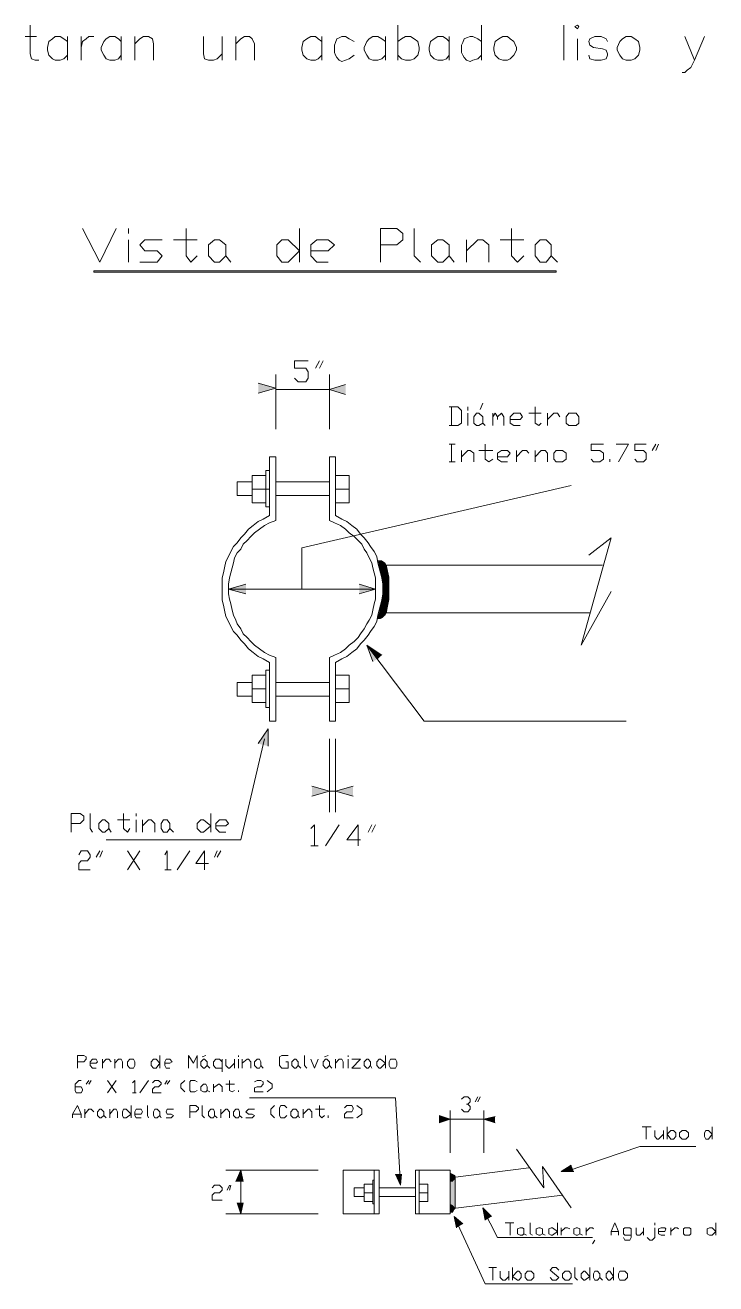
# Model space of a CAD drawing. Extents: x 604418 to 606014, y 1310869 to 1312555.
# Drawn here: x 605504.68 to 605517.08, y 1311049.72 to 1311072.3 of the extents above; entities that cross this region are included whole.
import ezdxf

# ---------------------------------------------------------------- set-up
doc = ezdxf.new("R2010")
doc.units = 0
doc.header["$MEASUREMENT"] = 0
doc.layers.get('0').update_dxf_attribs({"color": 10})

msp = doc.modelspace()

# ---------------------------------------------------------------- hatches: boundary and pattern name
at = {"lineweight": 13}
for points in [[(605509.176, 1311065.79), (605508.863, 1311065.88), (605508.863, 1311065.701)], [(605508.863, 1311065.88), (605508.863, 1311065.701), (605509.176, 1311065.79)], [(605508.863, 1311065.79), (605509.176, 1311065.79), (605508.863, 1311065.88)], [(605509.176, 1311065.79), (605508.863, 1311065.701), (605508.863, 1311065.88)], [(605508.863, 1311065.701), (605508.863, 1311065.88), (605509.176, 1311065.79)], [(605508.863, 1311065.79), (605509.176, 1311065.79), (605508.863, 1311065.701)], [(605510.138, 1311065.768), (605510.429, 1311065.678), (605510.429, 1311065.857)], [(605510.429, 1311065.678), (605510.429, 1311065.857), (605510.138, 1311065.768)], [(605510.429, 1311065.768), (605510.138, 1311065.768), (605510.429, 1311065.857)], [(605510.138, 1311065.768), (605510.429, 1311065.857), (605510.429, 1311065.678)], [(605510.429, 1311065.857), (605510.429, 1311065.678), (605510.138, 1311065.768)], [(605510.429, 1311065.768), (605510.138, 1311065.768), (605510.429, 1311065.678)], [(605511.078, 1311062.702), (605511.011, 1311062.702), (605511.033, 1311062.59)], [(605511.145, 1311062.657), (605511.078, 1311062.702), (605511.033, 1311062.59)], [(605511.168, 1311062.59), (605511.145, 1311062.657), (605511.033, 1311062.59)], [(605511.078, 1311062.389), (605511.1, 1311062.613), (605511.033, 1311062.59)], [(605511.078, 1311062.456), (605511.123, 1311062.501), (605511.033, 1311062.59)], [(605511.123, 1311062.501), (605511.145, 1311062.545), (605511.033, 1311062.59)], [(605511.145, 1311062.545), (605511.168, 1311062.59), (605511.033, 1311062.59)], [(605511.145, 1311062.411), (605511.078, 1311062.389), (605511.1, 1311062.613)], [(605511.145, 1311062.389), (605511.168, 1311062.613), (605511.1, 1311062.59)], [(605511.212, 1311062.411), (605511.145, 1311062.389), (605511.168, 1311062.613)], [(605508.326, 1311062.187), (605508.639, 1311062.098), (605508.639, 1311062.277)], [(605508.639, 1311062.098), (605508.639, 1311062.277), (605508.326, 1311062.187)], [(605508.639, 1311062.187), (605508.326, 1311062.187), (605508.639, 1311062.277)], [(605508.326, 1311062.187), (605508.639, 1311062.277), (605508.639, 1311062.098)], [(605508.639, 1311062.277), (605508.639, 1311062.098), (605508.326, 1311062.187)], [(605510.966, 1311062.187), (605510.675, 1311062.098), (605510.675, 1311062.277)], [(605510.675, 1311062.098), (605510.675, 1311062.277), (605510.966, 1311062.187)], [(605510.675, 1311062.187), (605510.966, 1311062.187), (605510.675, 1311062.277)], [(605510.966, 1311062.187), (605510.675, 1311062.277), (605510.675, 1311062.098)], [(605510.675, 1311062.277), (605510.675, 1311062.098), (605510.966, 1311062.187)], [(605511.1, 1311062.187), (605511.145, 1311062.411), (605511.078, 1311062.389)], [(605511.168, 1311062.187), (605511.1, 1311062.187), (605511.145, 1311062.411)], [(605511.168, 1311062.187), (605511.212, 1311062.411), (605511.145, 1311062.389)], [(605511.212, 1311062.187), (605511.168, 1311062.187), (605511.212, 1311062.411)], [(605508.639, 1311062.187), (605508.326, 1311062.187), (605508.639, 1311062.098)], [(605510.675, 1311062.187), (605510.966, 1311062.187), (605510.675, 1311062.098)], [(605511.145, 1311061.986), (605511.078, 1311061.986), (605511.168, 1311062.187)], [(605511.078, 1311061.986), (605511.168, 1311062.187), (605511.1, 1311062.187)], [(605511.212, 1311061.986), (605511.145, 1311061.986), (605511.212, 1311062.187)], [(605511.145, 1311061.986), (605511.212, 1311062.187), (605511.168, 1311062.187)], [(605511.1, 1311061.762), (605511.033, 1311061.785), (605511.145, 1311061.986)], [(605511.033, 1311061.785), (605511.145, 1311061.986), (605511.078, 1311061.986)], [(605511.145, 1311061.829), (605511.078, 1311061.874), (605511.033, 1311061.762)], [(605511.168, 1311061.762), (605511.145, 1311061.829), (605511.033, 1311061.762)], [(605511.168, 1311061.762), (605511.1, 1311061.785), (605511.212, 1311061.986)], [(605511.1, 1311061.785), (605511.212, 1311061.986), (605511.145, 1311061.986)], [(605510.989, 1311061.65), (605511.056, 1311061.65), (605511.033, 1311061.762)], [(605511.056, 1311061.65), (605511.1, 1311061.673), (605511.033, 1311061.762)], [(605511.1, 1311061.673), (605511.145, 1311061.717), (605511.033, 1311061.762)], [(605511.145, 1311061.717), (605511.168, 1311061.762), (605511.033, 1311061.762)], [(605510.81, 1311061.18), (605510.921, 1311060.889), (605511.078, 1311061.001)], [(605510.921, 1311060.889), (605511.078, 1311061.001), (605510.81, 1311061.18)], [(605511.011, 1311060.934), (605510.81, 1311061.18), (605511.078, 1311061.001)], [(605511.011, 1311060.934), (605510.81, 1311061.18), (605510.921, 1311060.889)], [(605510.81, 1311061.18), (605511.078, 1311061.001), (605510.921, 1311060.889)], [(605511.078, 1311061.001), (605510.921, 1311060.889), (605510.81, 1311061.18)], [(605509.042, 1311059.681), (605509.042, 1311059.368), (605508.863, 1311059.413)], [(605509.042, 1311059.368), (605508.863, 1311059.413), (605509.042, 1311059.681)], [(605508.952, 1311059.39), (605509.042, 1311059.681), (605508.863, 1311059.413)], [(605509.042, 1311059.681), (605508.863, 1311059.413), (605509.042, 1311059.368)], [(605508.863, 1311059.413), (605509.042, 1311059.368), (605509.042, 1311059.681)], [(605508.952, 1311059.39), (605509.042, 1311059.681), (605509.042, 1311059.368)], [(605508.952, 1311059.39), (605508.863, 1311059.413), (605509.042, 1311059.368)], [(605508.952, 1311059.39), (605509.042, 1311059.368), (605508.863, 1311059.413)], [(605510.138, 1311058.562), (605509.825, 1311058.652), (605509.825, 1311058.473)], [(605509.825, 1311058.652), (605509.825, 1311058.473), (605510.138, 1311058.562)], [(605509.825, 1311058.562), (605510.138, 1311058.562), (605509.825, 1311058.652)], [(605510.138, 1311058.562), (605509.825, 1311058.473), (605509.825, 1311058.652)], [(605509.825, 1311058.473), (605509.825, 1311058.652), (605510.138, 1311058.562)], [(605509.825, 1311058.562), (605510.138, 1311058.562), (605509.825, 1311058.473)], [(605510.25, 1311058.562), (605510.563, 1311058.652), (605510.563, 1311058.473)], [(605510.563, 1311058.652), (605510.563, 1311058.473), (605510.25, 1311058.562)], [(605510.563, 1311058.562), (605510.25, 1311058.562), (605510.563, 1311058.652)], [(605510.25, 1311058.562), (605510.563, 1311058.473), (605510.563, 1311058.652)], [(605510.563, 1311058.473), (605510.563, 1311058.652), (605510.25, 1311058.562)], [(605510.563, 1311058.562), (605510.25, 1311058.562), (605510.563, 1311058.473)], [(605512.309, 1311052.677), (605512.107, 1311052.744), (605512.107, 1311052.61)], [(605512.107, 1311052.744), (605512.107, 1311052.61), (605512.309, 1311052.677)], [(605512.107, 1311052.677), (605512.309, 1311052.677), (605512.107, 1311052.744)], [(605512.309, 1311052.677), (605512.107, 1311052.61), (605512.107, 1311052.744)], [(605512.107, 1311052.61), (605512.107, 1311052.744), (605512.309, 1311052.677)], [(605512.107, 1311052.677), (605512.309, 1311052.677), (605512.107, 1311052.61)], [(605512.913, 1311052.677), (605513.114, 1311052.61), (605513.114, 1311052.722)], [(605513.114, 1311052.61), (605513.114, 1311052.722), (605512.913, 1311052.677)], [(605513.114, 1311052.677), (605512.913, 1311052.677), (605513.114, 1311052.722)], [(605512.913, 1311052.677), (605513.114, 1311052.722), (605513.114, 1311052.61)], [(605513.114, 1311052.722), (605513.114, 1311052.61), (605512.913, 1311052.677)], [(605513.114, 1311052.677), (605512.913, 1311052.677), (605513.114, 1311052.61)], [(605513.114, 1311052.677), (605513.114, 1311052.722), (605513.114, 1311052.61)], [(605513.114, 1311052.677), (605513.114, 1311052.61), (605513.114, 1311052.722)], [(605508.549, 1311051.759), (605508.46, 1311051.558), (605508.594, 1311051.558)], [(605508.46, 1311051.558), (605508.594, 1311051.558), (605508.549, 1311051.759)], [(605508.527, 1311051.558), (605508.549, 1311051.759), (605508.46, 1311051.558)], [(605508.549, 1311051.759), (605508.594, 1311051.558), (605508.46, 1311051.558)], [(605508.594, 1311051.558), (605508.46, 1311051.558), (605508.549, 1311051.759)], [(605508.527, 1311051.558), (605508.549, 1311051.759), (605508.594, 1311051.558)], [(605511.414, 1311051.491), (605511.324, 1311051.692), (605511.436, 1311051.692)], [(605511.324, 1311051.692), (605511.436, 1311051.692), (605511.414, 1311051.491)], [(605511.391, 1311051.692), (605511.414, 1311051.491), (605511.324, 1311051.692)], [(605511.414, 1311051.491), (605511.436, 1311051.692), (605511.324, 1311051.692)], [(605511.436, 1311051.692), (605511.324, 1311051.692), (605511.414, 1311051.491)], [(605511.391, 1311051.692), (605511.414, 1311051.491), (605511.436, 1311051.692)], [(605512.354, 1311051.692), (605512.309, 1311051.715), (605512.309, 1311051.625)], [(605512.398, 1311051.67), (605512.354, 1311051.692), (605512.309, 1311051.625)], [(605512.398, 1311051.625), (605512.398, 1311051.67), (605512.309, 1311051.625)], [(605514.3, 1311051.737), (605514.48, 1311051.849), (605514.524, 1311051.737)], [(605514.48, 1311051.849), (605514.524, 1311051.737), (605514.3, 1311051.737)], [(605514.502, 1311051.804), (605514.3, 1311051.737), (605514.48, 1311051.849)], [(605514.3, 1311051.737), (605514.524, 1311051.737), (605514.48, 1311051.849)], [(605514.524, 1311051.737), (605514.48, 1311051.849), (605514.3, 1311051.737)], [(605514.502, 1311051.804), (605514.3, 1311051.737), (605514.524, 1311051.737)], [(605512.309, 1311051.625), (605512.309, 1311051.066), (605512.398, 1311051.647)], [(605512.309, 1311051.066), (605512.398, 1311051.647), (605512.398, 1311051.088)], [(605512.309, 1311051.558), (605512.354, 1311051.558), (605512.309, 1311051.625)], [(605512.354, 1311051.558), (605512.398, 1311051.603), (605512.309, 1311051.625)], [(605512.398, 1311051.603), (605512.398, 1311051.625), (605512.309, 1311051.625)], [(605508.549, 1311050.976), (605508.594, 1311051.177), (605508.482, 1311051.177)], [(605508.594, 1311051.177), (605508.482, 1311051.177), (605508.549, 1311050.976)], [(605508.549, 1311051.177), (605508.549, 1311050.976), (605508.482, 1311051.177)], [(605508.549, 1311050.976), (605508.482, 1311051.177), (605508.594, 1311051.177)], [(605508.482, 1311051.177), (605508.594, 1311051.177), (605508.549, 1311050.976)], [(605508.549, 1311051.177), (605508.549, 1311050.976), (605508.594, 1311051.177)], [(605512.354, 1311051.133), (605512.309, 1311051.155), (605512.309, 1311051.066)], [(605512.376, 1311051.11), (605512.354, 1311051.133), (605512.309, 1311051.066)], [(605512.398, 1311051.066), (605512.376, 1311051.11), (605512.309, 1311051.066)], [(605512.309, 1311050.998), (605512.354, 1311050.998), (605512.309, 1311051.066)], [(605512.354, 1311050.998), (605512.376, 1311051.043), (605512.309, 1311051.066)], [(605512.376, 1311051.043), (605512.398, 1311051.066), (605512.309, 1311051.066)], [(605512.891, 1311051.088), (605513.047, 1311050.931), (605512.935, 1311050.864)], [(605513.047, 1311050.931), (605512.935, 1311050.864), (605512.891, 1311051.088)], [(605512.98, 1311050.887), (605512.891, 1311051.088), (605512.935, 1311050.864)], [(605512.98, 1311050.887), (605512.891, 1311051.088), (605513.047, 1311050.931)], [(605512.891, 1311051.088), (605512.935, 1311050.864), (605513.047, 1311050.931)], [(605512.935, 1311050.864), (605513.047, 1311050.931), (605512.891, 1311051.088)], [(605512.376, 1311050.931), (605512.421, 1311050.73), (605512.533, 1311050.797)], [(605512.421, 1311050.73), (605512.533, 1311050.797), (605512.376, 1311050.931)], [(605512.465, 1311050.775), (605512.376, 1311050.931), (605512.533, 1311050.797)], [(605512.465, 1311050.775), (605512.376, 1311050.931), (605512.421, 1311050.73)], [(605512.376, 1311050.931), (605512.533, 1311050.797), (605512.421, 1311050.73)], [(605512.533, 1311050.797), (605512.421, 1311050.73), (605512.376, 1311050.931)], [(605512.465, 1311050.775), (605512.533, 1311050.797), (605512.421, 1311050.73)], [(605512.465, 1311050.775), (605512.421, 1311050.73), (605512.533, 1311050.797)]]:
    msp.add_hatch(color=7, dxfattribs=at).paths.add_polyline_path(points)

# ---------------------------------------------------------------- linework, layer by layer
at = {"color": 7, "lineweight": 13}
for points in [[(605504.767, 1311072.302), (605504.767, 1311071.787), (605504.79, 1311071.698), (605504.857, 1311071.676), (605504.924, 1311071.676)], [(605511.369, 1311072.302), (605511.369, 1311071.676)], [(605512.868, 1311072.302), (605512.868, 1311071.676)], [(605514.345, 1311072.302), (605514.345, 1311071.676)], [(605514.547, 1311072.28), (605514.591, 1311072.235), (605514.614, 1311072.28), (605514.591, 1311072.302), (605514.547, 1311072.28)], [(605504.678, 1311072.101), (605504.879, 1311072.101)], [(605505.439, 1311072.011), (605505.372, 1311072.056), (605505.305, 1311072.101), (605505.215, 1311072.101), (605505.17, 1311072.056), (605505.103, 1311072.011), (605505.081, 1311071.899), (605505.081, 1311071.855), (605505.103, 1311071.765), (605505.17, 1311071.698), (605505.215, 1311071.676), (605505.305, 1311071.676), (605505.372, 1311071.698), (605505.439, 1311071.765)], [(605505.439, 1311072.101), (605505.439, 1311071.676)], [(605505.685, 1311072.101), (605505.685, 1311071.676)], [(605505.685, 1311071.899), (605505.707, 1311072.011), (605505.775, 1311072.056), (605505.819, 1311072.101), (605505.909, 1311072.101)], [(605506.401, 1311072.011), (605506.356, 1311072.056), (605506.289, 1311072.101), (605506.2, 1311072.101), (605506.133, 1311072.056), (605506.088, 1311072.011), (605506.043, 1311071.899), (605506.043, 1311071.855), (605506.088, 1311071.765), (605506.133, 1311071.698), (605506.2, 1311071.676), (605506.289, 1311071.676), (605506.356, 1311071.698), (605506.401, 1311071.765)], [(605506.401, 1311072.101), (605506.401, 1311071.676)], [(605506.647, 1311072.101), (605506.647, 1311071.676)], [(605506.647, 1311071.967), (605506.737, 1311072.056), (605506.804, 1311072.101), (605506.893, 1311072.101), (605506.961, 1311072.056), (605506.983, 1311071.967), (605506.983, 1311071.676)], [(605507.878, 1311072.101), (605507.878, 1311071.787), (605507.9, 1311071.698), (605507.968, 1311071.676), (605508.057, 1311071.676), (605508.124, 1311071.698), (605508.214, 1311071.787)], [(605508.214, 1311072.101), (605508.214, 1311071.676)], [(605508.46, 1311072.101), (605508.46, 1311071.676)], [(605508.46, 1311071.967), (605508.549, 1311072.056), (605508.616, 1311072.101), (605508.706, 1311072.101), (605508.751, 1311072.056), (605508.796, 1311071.967), (605508.796, 1311071.676)], [(605510.004, 1311072.011), (605509.937, 1311072.056), (605509.892, 1311072.101), (605509.803, 1311072.101), (605509.735, 1311072.056), (605509.668, 1311072.011), (605509.646, 1311071.899), (605509.646, 1311071.855), (605509.668, 1311071.765), (605509.735, 1311071.698), (605509.803, 1311071.676), (605509.892, 1311071.676), (605509.937, 1311071.698), (605510.004, 1311071.765)], [(605510.004, 1311072.101), (605510.004, 1311071.676)], [(605510.586, 1311072.011), (605510.496, 1311072.056), (605510.429, 1311072.101), (605510.362, 1311072.101), (605510.317, 1311072.078), (605510.272, 1311072.056), (605510.25, 1311071.989), (605510.228, 1311071.944), (605510.228, 1311071.877), (605510.228, 1311071.81), (605510.25, 1311071.765), (605510.272, 1311071.72), (605510.317, 1311071.676), (605510.362, 1311071.653), (605510.429, 1311071.676), (605510.496, 1311071.698), (605510.586, 1311071.765)], [(605511.145, 1311072.011), (605511.078, 1311072.056), (605511.011, 1311072.101), (605510.921, 1311072.101), (605510.854, 1311072.056), (605510.81, 1311072.011), (605510.765, 1311071.899), (605510.765, 1311071.855), (605510.81, 1311071.765), (605510.854, 1311071.698), (605510.921, 1311071.676), (605511.011, 1311071.676), (605511.078, 1311071.698), (605511.145, 1311071.765)], [(605511.145, 1311072.101), (605511.145, 1311071.676)], [(605511.369, 1311072.011), (605511.436, 1311072.056), (605511.503, 1311072.101), (605511.593, 1311072.101), (605511.66, 1311072.056), (605511.727, 1311072.011), (605511.749, 1311071.899), (605511.749, 1311071.855), (605511.727, 1311071.765), (605511.66, 1311071.698), (605511.593, 1311071.676), (605511.503, 1311071.676), (605511.436, 1311071.698), (605511.369, 1311071.765)], [(605512.286, 1311072.011), (605512.242, 1311072.056), (605512.175, 1311072.101), (605512.085, 1311072.101), (605512.018, 1311072.056), (605511.951, 1311072.011), (605511.928, 1311071.899), (605511.928, 1311071.855), (605511.951, 1311071.765), (605512.018, 1311071.698), (605512.085, 1311071.676), (605512.175, 1311071.676), (605512.242, 1311071.698), (605512.286, 1311071.765)], [(605512.286, 1311072.101), (605512.286, 1311071.676)], [(605512.868, 1311072.011), (605512.801, 1311072.056), (605512.712, 1311072.101), (605512.667, 1311072.101), (605512.6, 1311072.078), (605512.555, 1311072.056), (605512.533, 1311071.989), (605512.51, 1311071.944), (605512.51, 1311071.877), (605512.51, 1311071.81), (605512.533, 1311071.765), (605512.555, 1311071.72), (605512.6, 1311071.676), (605512.667, 1311071.653), (605512.712, 1311071.676), (605512.801, 1311071.698), (605512.868, 1311071.765)], [(605513.249, 1311072.101), (605513.182, 1311072.056), (605513.114, 1311072.011), (605513.092, 1311071.899), (605513.092, 1311071.855), (605513.114, 1311071.765), (605513.182, 1311071.698), (605513.249, 1311071.676), (605513.338, 1311071.676), (605513.383, 1311071.698), (605513.45, 1311071.765), (605513.495, 1311071.855), (605513.495, 1311071.899), (605513.45, 1311072.011), (605513.383, 1311072.056), (605513.338, 1311072.101), (605513.249, 1311072.101)], [(605514.591, 1311072.056), (605514.591, 1311071.676)], [(605515.128, 1311072.011), (605515.106, 1311072.056), (605515.017, 1311072.101), (605514.905, 1311072.101), (605514.815, 1311072.056), (605514.793, 1311072.011), (605514.815, 1311071.944), (605514.882, 1311071.899), (605515.039, 1311071.877), (605515.106, 1311071.855), (605515.128, 1311071.787), (605515.128, 1311071.765), (605515.106, 1311071.698), (605515.017, 1311071.676), (605514.905, 1311071.676), (605514.815, 1311071.698), (605514.793, 1311071.765)], [(605515.464, 1311072.101), (605515.397, 1311072.056), (605515.352, 1311072.011), (605515.307, 1311071.899), (605515.307, 1311071.855), (605515.352, 1311071.765), (605515.397, 1311071.698), (605515.464, 1311071.676), (605515.554, 1311071.676), (605515.621, 1311071.698), (605515.688, 1311071.765), (605515.71, 1311071.855), (605515.71, 1311071.899), (605515.688, 1311072.011), (605515.621, 1311072.056), (605515.554, 1311072.101), (605515.464, 1311072.101)], [(605516.516, 1311072.101), (605516.695, 1311071.676), (605516.874, 1311072.101)], [(605516.695, 1311071.676), (605516.628, 1311071.541), (605516.561, 1311071.497), (605516.516, 1311071.452), (605516.471, 1311071.452)], [(605505.707, 1311068.655), (605506.021, 1311068.05), (605506.312, 1311068.655)], [(605506.535, 1311068.565), (605506.535, 1311068.655)], [(605507.565, 1311068.655), (605507.565, 1311068.162), (605507.654, 1311068.05), (605507.766, 1311068.162)], [(605509.601, 1311068.655), (605509.601, 1311068.05)], [(605511.056, 1311068.05), (605511.056, 1311068.655), (605511.347, 1311068.655), (605511.458, 1311068.565), (605511.458, 1311068.453), (605511.347, 1311068.364), (605511.056, 1311068.364)], [(605511.66, 1311068.655), (605511.66, 1311068.162), (605511.772, 1311068.05)], [(605513.405, 1311068.655), (605513.405, 1311068.162), (605513.517, 1311068.05), (605513.629, 1311068.162)], [(605506.535, 1311068.05), (605506.535, 1311068.453)], [(605506.737, 1311068.05), (605507.05, 1311068.05), (605507.14, 1311068.162), (605507.05, 1311068.252), (605506.826, 1311068.252), (605506.737, 1311068.364), (605506.826, 1311068.453), (605507.14, 1311068.453)], [(605507.341, 1311068.453), (605507.766, 1311068.453)], [(605508.169, 1311068.05), (605508.079, 1311068.05), (605507.968, 1311068.162), (605507.968, 1311068.364), (605508.079, 1311068.453), (605508.169, 1311068.453), (605508.281, 1311068.364), (605508.281, 1311068.162), (605508.169, 1311068.05)], [(605509.601, 1311068.252), (605509.4, 1311068.05), (605509.288, 1311068.05), (605509.198, 1311068.162), (605509.198, 1311068.364), (605509.288, 1311068.453), (605509.4, 1311068.453), (605509.601, 1311068.252)], [(605509.803, 1311068.252), (605510.116, 1311068.252), (605510.228, 1311068.364), (605510.116, 1311068.453), (605509.914, 1311068.453), (605509.803, 1311068.364), (605509.803, 1311068.162), (605509.914, 1311068.05), (605510.116, 1311068.05)], [(605512.175, 1311068.05), (605512.085, 1311068.05), (605511.973, 1311068.162), (605511.973, 1311068.364), (605512.085, 1311068.453), (605512.175, 1311068.453), (605512.286, 1311068.364), (605512.286, 1311068.162), (605512.175, 1311068.05)], [(605512.6, 1311068.05), (605512.6, 1311068.453)], [(605512.6, 1311068.252), (605512.801, 1311068.453), (605512.891, 1311068.453), (605513.003, 1311068.364), (605513.003, 1311068.05)], [(605513.204, 1311068.453), (605513.629, 1311068.453)], [(605514.032, 1311068.05), (605513.92, 1311068.05), (605513.831, 1311068.162), (605513.831, 1311068.364), (605513.92, 1311068.453), (605514.032, 1311068.453), (605514.121, 1311068.364), (605514.121, 1311068.162), (605514.032, 1311068.05)], [(605508.281, 1311068.162), (605508.37, 1311068.05)], [(605512.286, 1311068.162), (605512.376, 1311068.05)], [(605514.121, 1311068.162), (605514.233, 1311068.05)], [(605505.909, 1311067.894), (605505.909, 1311067.871)], [(605505.909, 1311067.894), (605514.211, 1311067.894)], [(605505.909, 1311067.871), (605514.211, 1311067.871)], [(605514.211, 1311067.894), (605514.211, 1311067.871)], [(605509.512, 1311065.969), (605509.579, 1311065.902), (605509.713, 1311065.902), (605509.758, 1311065.969), (605509.758, 1311066.081), (605509.713, 1311066.148), (605509.512, 1311066.148), (605509.512, 1311066.283), (605509.758, 1311066.283)], [(605509.892, 1311066.148), (605509.959, 1311066.283)], [(605510.026, 1311066.283), (605509.959, 1311066.148)], [(605509.176, 1311066.036), (605509.176, 1311065.052)], [(605510.138, 1311066.036), (605510.138, 1311065.052)], [(605508.863, 1311065.88), (605509.176, 1311065.79)], [(605508.863, 1311065.701), (605509.176, 1311065.79), (605508.863, 1311065.88)], [(605509.176, 1311065.79), (605508.863, 1311065.701)], [(605509.176, 1311065.768), (605510.138, 1311065.768)], [(605510.138, 1311065.768), (605510.429, 1311065.857)], [(605510.429, 1311065.857), (605510.138, 1311065.768), (605510.429, 1311065.678)], [(605510.429, 1311065.678), (605510.138, 1311065.768)], [(605512.286, 1311065.119), (605512.443, 1311065.119), (605512.51, 1311065.164), (605512.51, 1311065.387), (605512.443, 1311065.455), (605512.286, 1311065.455)], [(605512.331, 1311065.455), (605512.331, 1311065.119)], [(605512.622, 1311065.387), (605512.622, 1311065.455)], [(605512.846, 1311065.41), (605512.891, 1311065.522)], [(605513.831, 1311065.455), (605513.831, 1311065.164), (605513.898, 1311065.119), (605513.942, 1311065.164)], [(605512.622, 1311065.119), (605512.622, 1311065.343)], [(605512.824, 1311065.119), (605512.779, 1311065.119), (605512.734, 1311065.164), (605512.734, 1311065.276), (605512.779, 1311065.343), (605512.824, 1311065.343), (605512.891, 1311065.276), (605512.891, 1311065.164), (605512.824, 1311065.119)], [(605513.07, 1311065.119), (605513.07, 1311065.343)], [(605513.07, 1311065.276), (605513.114, 1311065.343), (605513.159, 1311065.276), (605513.159, 1311065.231)], [(605513.159, 1311065.276), (605513.226, 1311065.343), (605513.271, 1311065.276), (605513.271, 1311065.119)], [(605513.383, 1311065.231), (605513.562, 1311065.231), (605513.607, 1311065.276), (605513.562, 1311065.343), (605513.45, 1311065.343), (605513.383, 1311065.276), (605513.383, 1311065.164), (605513.45, 1311065.119), (605513.562, 1311065.119)], [(605513.719, 1311065.343), (605513.942, 1311065.343)], [(605514.054, 1311065.119), (605514.054, 1311065.343)], [(605514.054, 1311065.231), (605514.166, 1311065.343), (605514.233, 1311065.343), (605514.278, 1311065.276)], [(605514.569, 1311065.119), (605514.435, 1311065.119), (605514.39, 1311065.164), (605514.39, 1311065.276), (605514.435, 1311065.343), (605514.569, 1311065.343), (605514.614, 1311065.276), (605514.614, 1311065.164), (605514.569, 1311065.119)], [(605512.891, 1311065.164), (605512.935, 1311065.119)], [(605512.286, 1311064.783), (605512.398, 1311064.783)], [(605512.331, 1311064.783), (605512.331, 1311064.47)], [(605512.935, 1311064.783), (605512.935, 1311064.515), (605513.003, 1311064.47), (605513.07, 1311064.515)], [(605514.838, 1311064.515), (605514.882, 1311064.47), (605514.994, 1311064.47), (605515.061, 1311064.515), (605515.061, 1311064.627), (605514.994, 1311064.671), (605514.838, 1311064.671), (605514.838, 1311064.783), (605515.061, 1311064.783)], [(605515.285, 1311064.783), (605515.509, 1311064.783), (605515.33, 1311064.47)], [(605515.621, 1311064.515), (605515.666, 1311064.47), (605515.777, 1311064.47), (605515.822, 1311064.515), (605515.822, 1311064.627), (605515.777, 1311064.671), (605515.621, 1311064.671), (605515.621, 1311064.783), (605515.822, 1311064.783)], [(605515.934, 1311064.671), (605516.001, 1311064.783)], [(605516.046, 1311064.783), (605516.001, 1311064.671)], [(605509.064, 1311064.559), (605509.064, 1311063.508)], [(605509.064, 1311064.559), (605509.176, 1311064.559)], [(605509.176, 1311064.559), (605509.176, 1311063.418)], [(605510.138, 1311064.559), (605510.138, 1311063.418)], [(605510.138, 1311064.559), (605510.25, 1311064.559)], [(605510.25, 1311064.559), (605510.25, 1311063.508)], [(605512.51, 1311064.47), (605512.51, 1311064.671)], [(605512.51, 1311064.559), (605512.622, 1311064.671), (605512.667, 1311064.671), (605512.734, 1311064.627), (605512.734, 1311064.47)], [(605512.824, 1311064.671), (605513.07, 1311064.671)], [(605513.159, 1311064.559), (605513.338, 1311064.559), (605513.383, 1311064.627), (605513.338, 1311064.671), (605513.226, 1311064.671), (605513.159, 1311064.627), (605513.159, 1311064.515), (605513.226, 1311064.47), (605513.338, 1311064.47)], [(605513.495, 1311064.47), (605513.495, 1311064.671)], [(605513.495, 1311064.559), (605513.607, 1311064.671), (605513.674, 1311064.671), (605513.719, 1311064.627)], [(605513.831, 1311064.47), (605513.831, 1311064.671)], [(605513.831, 1311064.559), (605513.942, 1311064.671), (605514.01, 1311064.671), (605514.054, 1311064.627), (605514.054, 1311064.47)], [(605514.323, 1311064.47), (605514.211, 1311064.47), (605514.166, 1311064.515), (605514.166, 1311064.627), (605514.211, 1311064.671), (605514.323, 1311064.671), (605514.39, 1311064.627), (605514.39, 1311064.515), (605514.323, 1311064.47)], [(605509.064, 1311064.313), (605508.997, 1311064.313), (605508.997, 1311063.664)], [(605512.286, 1311064.47), (605512.398, 1311064.47)], [(605515.173, 1311064.47), (605515.173, 1311064.515)], [(605508.751, 1311064.112), (605508.482, 1311064.112), (605508.482, 1311063.866), (605508.751, 1311063.866)], [(605508.997, 1311064.224), (605508.751, 1311064.224), (605508.751, 1311063.731)], [(605509.176, 1311064.112), (605510.138, 1311064.112)], [(605510.496, 1311063.731), (605510.496, 1311064.224), (605510.25, 1311064.224)], [(605509.064, 1311063.978), (605508.751, 1311063.978)], [(605508.751, 1311063.978), (605508.997, 1311063.978), (605508.997, 1311063.664), (605509.064, 1311063.664)], [(605509.176, 1311063.866), (605510.138, 1311063.866)], [(605509.646, 1311062.926), (605514.48, 1311064.045)], [(605510.25, 1311063.978), (605510.496, 1311063.978)], [(605508.751, 1311063.731), (605508.997, 1311063.731)], [(605510.25, 1311063.731), (605510.496, 1311063.731)], [(605509.064, 1311063.508), (605508.952, 1311063.441), (605508.863, 1311063.396), (605508.773, 1311063.329), (605508.684, 1311063.262), (605508.616, 1311063.172), (605508.549, 1311063.105), (605508.482, 1311063.015), (605508.415, 1311062.948), (605508.37, 1311062.859), (605508.326, 1311062.769), (605508.281, 1311062.68), (605508.258, 1311062.568), (605508.236, 1311062.478), (605508.214, 1311062.389), (605508.214, 1311062.277), (605508.214, 1311062.187), (605508.214, 1311062.098), (605508.214, 1311061.986), (605508.236, 1311061.896), (605508.258, 1311061.807), (605508.281, 1311061.695), (605508.326, 1311061.606), (605508.37, 1311061.516), (605508.415, 1311061.427), (605508.482, 1311061.359), (605508.549, 1311061.27), (605508.616, 1311061.203), (605508.684, 1311061.113), (605508.773, 1311061.046), (605508.863, 1311060.979), (605508.952, 1311060.934), (605509.064, 1311060.867)], [(605509.176, 1311063.418), (605509.064, 1311063.373), (605508.975, 1311063.329), (605508.885, 1311063.262), (605508.796, 1311063.194), (605508.728, 1311063.127), (605508.661, 1311063.06), (605508.594, 1311062.993), (605508.549, 1311062.903), (605508.482, 1311062.836), (605508.437, 1311062.747), (605508.415, 1311062.657), (605508.393, 1311062.568), (605508.37, 1311062.478), (605508.348, 1311062.389), (605508.326, 1311062.277), (605508.326, 1311062.187), (605508.326, 1311062.098), (605508.348, 1311062.008), (605508.37, 1311061.919), (605508.393, 1311061.807), (605508.415, 1311061.717), (605508.46, 1311061.628), (605508.482, 1311061.561), (605508.549, 1311061.471), (605508.594, 1311061.382), (605508.661, 1311061.315), (605508.728, 1311061.247), (605508.796, 1311061.18), (605508.885, 1311061.113), (605508.975, 1311061.046), (605509.064, 1311061.001), (605509.176, 1311060.957)], [(605510.138, 1311060.957), (605510.228, 1311061.001), (605510.34, 1311061.046), (605510.429, 1311061.113), (605510.496, 1311061.18), (605510.586, 1311061.247), (605510.653, 1311061.315), (605510.698, 1311061.382), (605510.765, 1311061.471), (605510.81, 1311061.561), (605510.854, 1311061.628), (605510.899, 1311061.717), (605510.921, 1311061.807), (605510.944, 1311061.919), (605510.966, 1311062.008), (605510.966, 1311062.098), (605510.966, 1311062.187), (605510.966, 1311062.277), (605510.966, 1311062.389), (605510.944, 1311062.478), (605510.921, 1311062.568), (605510.899, 1311062.657), (605510.854, 1311062.747), (605510.81, 1311062.836), (605510.765, 1311062.903), (605510.72, 1311062.993), (605510.653, 1311063.06), (605510.586, 1311063.127), (605510.496, 1311063.194), (605510.429, 1311063.262), (605510.34, 1311063.329), (605510.228, 1311063.373), (605510.138, 1311063.418)], [(605510.25, 1311060.867), (605510.362, 1311060.934), (605510.451, 1311060.979), (605510.541, 1311061.046), (605510.631, 1311061.113), (605510.698, 1311061.203), (605510.765, 1311061.27), (605510.832, 1311061.359), (605510.877, 1311061.427), (605510.944, 1311061.516), (605510.989, 1311061.606), (605511.011, 1311061.717), (605511.033, 1311061.807), (605511.056, 1311061.896), (605511.078, 1311061.986), (605511.1, 1311062.098), (605511.1, 1311062.187), (605511.1, 1311062.277), (605511.078, 1311062.389), (605511.056, 1311062.478), (605511.033, 1311062.568), (605511.011, 1311062.657), (605510.989, 1311062.769), (605510.944, 1311062.859), (605510.877, 1311062.948), (605510.832, 1311063.015), (605510.765, 1311063.105), (605510.698, 1311063.172), (605510.631, 1311063.262), (605510.541, 1311063.329), (605510.451, 1311063.396), (605510.362, 1311063.441), (605510.25, 1311063.508)], [(605515.196, 1311062.143), (605514.659, 1311061.18), (605515.196, 1311063.105)], [(605514.793, 1311062.792), (605515.196, 1311063.105)], [(605509.646, 1311062.187), (605509.646, 1311062.926)], [(605511.033, 1311062.613), (605515.039, 1311062.613)], [(605508.326, 1311062.187), (605508.639, 1311062.277)], [(605508.639, 1311062.277), (605508.326, 1311062.187), (605508.639, 1311062.098)], [(605510.675, 1311062.277), (605510.966, 1311062.187), (605509.646, 1311062.187)], [(605510.675, 1311062.277), (605510.966, 1311062.187), (605510.675, 1311062.098)], [(605508.639, 1311062.098), (605508.326, 1311062.187)], [(605509.646, 1311062.187), (605508.326, 1311062.187)], [(605510.966, 1311062.187), (605510.675, 1311062.098)], [(605511.033, 1311061.762), (605514.815, 1311061.762)], [(605510.921, 1311060.889), (605510.81, 1311061.18)], [(605510.81, 1311061.18), (605511.078, 1311061.001)], [(605511.078, 1311061.001), (605510.81, 1311061.18), (605510.921, 1311060.889)], [(605510.81, 1311061.18), (605511.839, 1311059.815)], [(605509.176, 1311060.957), (605509.176, 1311059.815)], [(605510.138, 1311060.957), (605510.138, 1311059.815)], [(605508.997, 1311060.061), (605508.997, 1311060.733), (605509.064, 1311060.733)], [(605509.064, 1311060.867), (605509.064, 1311059.815)], [(605510.25, 1311060.867), (605510.25, 1311059.815)], [(605508.482, 1311060.509), (605508.751, 1311060.509)], [(605508.482, 1311060.509), (605508.482, 1311060.263)], [(605508.751, 1311060.643), (605508.997, 1311060.643)], [(605508.997, 1311060.151), (605508.751, 1311060.151), (605508.751, 1311060.643)], [(605509.176, 1311060.509), (605510.138, 1311060.509)], [(605510.25, 1311060.643), (605510.496, 1311060.643), (605510.496, 1311060.151)], [(605508.482, 1311060.263), (605508.751, 1311060.263)], [(605508.751, 1311060.397), (605508.997, 1311060.397)], [(605508.997, 1311060.397), (605508.997, 1311060.061)], [(605509.176, 1311060.263), (605510.138, 1311060.263)], [(605510.25, 1311060.397), (605510.25, 1311059.905)], [(605510.25, 1311060.397), (605510.496, 1311060.397)], [(605508.997, 1311060.151), (605508.751, 1311060.151)], [(605508.997, 1311060.061), (605509.064, 1311060.061)], [(605510.25, 1311060.151), (605510.496, 1311060.151)], [(605509.064, 1311059.815), (605509.176, 1311059.815)], [(605510.138, 1311059.815), (605510.25, 1311059.815)], [(605511.839, 1311059.815), (605515.464, 1311059.815)], [(605508.863, 1311059.413), (605509.042, 1311059.681), (605509.042, 1311059.368)], [(605508.863, 1311059.413), (605509.042, 1311059.681)], [(605509.042, 1311059.681), (605509.042, 1311059.368)], [(605506.133, 1311057.689), (605508.549, 1311057.689), (605508.975, 1311059.502)], [(605510.138, 1311059.502), (605510.138, 1311058.182)], [(605510.25, 1311059.502), (605510.25, 1311058.182)], [(605509.825, 1311058.652), (605510.138, 1311058.562)], [(605509.825, 1311058.473), (605510.138, 1311058.562), (605509.825, 1311058.652)], [(605510.138, 1311058.562), (605509.825, 1311058.473)], [(605510.138, 1311058.562), (605510.25, 1311058.562)], [(605510.563, 1311058.473), (605510.25, 1311058.562), (605510.563, 1311058.652)], [(605510.25, 1311058.562), (605510.563, 1311058.652)], [(605510.563, 1311058.473), (605510.25, 1311058.562)], [(605505.506, 1311057.824), (605505.506, 1311058.159), (605505.663, 1311058.159), (605505.73, 1311058.115), (605505.73, 1311058.047), (605505.663, 1311057.98), (605505.506, 1311057.98)], [(605505.842, 1311058.159), (605505.842, 1311057.891), (605505.886, 1311057.824)], [(605506.11, 1311057.824), (605506.065, 1311057.824), (605505.998, 1311057.891), (605505.998, 1311057.98), (605506.065, 1311058.047), (605506.11, 1311058.047), (605506.177, 1311057.98), (605506.177, 1311057.891), (605506.11, 1311057.824)], [(605506.334, 1311058.047), (605506.558, 1311058.047)], [(605506.446, 1311058.159), (605506.446, 1311057.891), (605506.513, 1311057.824), (605506.558, 1311057.891)], [(605506.67, 1311058.115), (605506.67, 1311058.159)], [(605506.67, 1311057.824), (605506.67, 1311058.047)], [(605506.782, 1311057.824), (605506.782, 1311058.047)], [(605506.782, 1311057.936), (605506.893, 1311058.047), (605506.938, 1311058.047), (605507.005, 1311057.98), (605507.005, 1311057.824)], [(605507.229, 1311057.824), (605507.162, 1311057.824), (605507.117, 1311057.891), (605507.117, 1311057.98), (605507.162, 1311058.047), (605507.229, 1311058.047), (605507.274, 1311057.98), (605507.274, 1311057.891), (605507.229, 1311057.824)], [(605508.012, 1311057.936), (605507.878, 1311057.824), (605507.833, 1311057.824), (605507.766, 1311057.891), (605507.766, 1311057.98), (605507.833, 1311058.047), (605507.878, 1311058.047), (605508.012, 1311057.936)], [(605508.012, 1311058.159), (605508.012, 1311057.824)], [(605508.102, 1311057.936), (605508.281, 1311057.936), (605508.326, 1311057.98), (605508.281, 1311058.047), (605508.169, 1311058.047), (605508.102, 1311057.98), (605508.102, 1311057.891), (605508.169, 1311057.824), (605508.281, 1311057.824)], [(605506.177, 1311057.891), (605506.222, 1311057.824)], [(605507.274, 1311057.891), (605507.341, 1311057.824)], [(605509.803, 1311057.891), (605509.87, 1311057.958), (605509.87, 1311057.578)], [(605510.071, 1311057.578), (605510.317, 1311057.958)], [(605510.698, 1311057.689), (605510.451, 1311057.689), (605510.653, 1311057.958), (605510.653, 1311057.578)], [(605510.832, 1311057.824), (605510.899, 1311057.958)], [(605510.966, 1311057.958), (605510.899, 1311057.824)], [(605509.803, 1311057.578), (605509.937, 1311057.578)], [(605505.64, 1311057.421), (605505.685, 1311057.488), (605505.797, 1311057.488), (605505.842, 1311057.421), (605505.842, 1311057.376), (605505.797, 1311057.309), (605505.685, 1311057.309), (605505.64, 1311057.264), (605505.64, 1311057.152), (605505.842, 1311057.152)], [(605505.954, 1311057.376), (605506.021, 1311057.488)], [(605506.065, 1311057.488), (605506.021, 1311057.376)], [(605506.513, 1311057.152), (605506.737, 1311057.488)], [(605506.513, 1311057.488), (605506.737, 1311057.152)], [(605507.184, 1311057.421), (605507.229, 1311057.488), (605507.229, 1311057.152)], [(605507.408, 1311057.152), (605507.632, 1311057.488)], [(605507.968, 1311057.264), (605507.744, 1311057.264), (605507.9, 1311057.488), (605507.9, 1311057.152)], [(605508.079, 1311057.376), (605508.124, 1311057.488)], [(605508.191, 1311057.488), (605508.124, 1311057.376)], [(605507.184, 1311057.152), (605507.296, 1311057.152)], [(605505.618, 1311053.594), (605505.618, 1311053.818), (605505.73, 1311053.818), (605505.775, 1311053.796), (605505.775, 1311053.751), (605505.73, 1311053.706), (605505.618, 1311053.706)], [(605505.842, 1311053.684), (605505.954, 1311053.684), (605505.976, 1311053.706), (605505.954, 1311053.751), (605505.886, 1311053.751), (605505.842, 1311053.706), (605505.842, 1311053.639), (605505.886, 1311053.594), (605505.954, 1311053.594)], [(605506.065, 1311053.594), (605506.065, 1311053.751)], [(605506.065, 1311053.684), (605506.133, 1311053.751), (605506.177, 1311053.751), (605506.222, 1311053.706)], [(605506.289, 1311053.594), (605506.289, 1311053.751)], [(605506.289, 1311053.684), (605506.356, 1311053.751), (605506.401, 1311053.751), (605506.423, 1311053.706), (605506.423, 1311053.594)], [(605506.625, 1311053.594), (605506.558, 1311053.594), (605506.513, 1311053.639), (605506.513, 1311053.706), (605506.558, 1311053.751), (605506.625, 1311053.751), (605506.647, 1311053.706), (605506.647, 1311053.639), (605506.625, 1311053.594)], [(605507.095, 1311053.684), (605507.028, 1311053.594), (605506.983, 1311053.594), (605506.938, 1311053.639), (605506.938, 1311053.706), (605506.983, 1311053.751), (605507.028, 1311053.751), (605507.095, 1311053.684)], [(605507.095, 1311053.818), (605507.095, 1311053.594)], [(605507.184, 1311053.684), (605507.274, 1311053.684), (605507.319, 1311053.706), (605507.274, 1311053.751), (605507.207, 1311053.751), (605507.184, 1311053.706), (605507.184, 1311053.639), (605507.207, 1311053.594), (605507.274, 1311053.594)], [(605507.609, 1311053.594), (605507.609, 1311053.818), (605507.699, 1311053.684), (605507.766, 1311053.818), (605507.766, 1311053.594)], [(605507.9, 1311053.594), (605507.878, 1311053.594), (605507.833, 1311053.639), (605507.833, 1311053.706), (605507.878, 1311053.751), (605507.9, 1311053.751), (605507.945, 1311053.706), (605507.945, 1311053.639), (605507.9, 1311053.594)], [(605507.923, 1311053.818), (605507.856, 1311053.796)], [(605508.214, 1311053.706), (605508.169, 1311053.751), (605508.102, 1311053.751), (605508.057, 1311053.706), (605508.057, 1311053.639), (605508.102, 1311053.594), (605508.214, 1311053.594)], [(605508.214, 1311053.527), (605508.214, 1311053.751)], [(605508.281, 1311053.751), (605508.281, 1311053.639), (605508.326, 1311053.594), (605508.348, 1311053.594), (605508.437, 1311053.684)], [(605508.437, 1311053.751), (605508.437, 1311053.594)], [(605508.505, 1311053.796), (605508.505, 1311053.818)], [(605508.505, 1311053.594), (605508.505, 1311053.751)], [(605508.572, 1311053.594), (605508.572, 1311053.751)], [(605508.572, 1311053.684), (605508.661, 1311053.751), (605508.684, 1311053.751), (605508.728, 1311053.706), (605508.728, 1311053.594)], [(605508.885, 1311053.594), (605508.84, 1311053.594), (605508.796, 1311053.639), (605508.796, 1311053.706), (605508.84, 1311053.751), (605508.885, 1311053.751), (605508.907, 1311053.706), (605508.907, 1311053.639), (605508.885, 1311053.594)], [(605509.355, 1311053.706), (605509.4, 1311053.706), (605509.4, 1311053.594), (605509.288, 1311053.594), (605509.243, 1311053.639), (605509.243, 1311053.796), (605509.288, 1311053.818), (605509.4, 1311053.818)], [(605509.534, 1311053.594), (605509.512, 1311053.594), (605509.467, 1311053.639), (605509.467, 1311053.706), (605509.512, 1311053.751), (605509.534, 1311053.751), (605509.579, 1311053.706), (605509.579, 1311053.639), (605509.534, 1311053.594)], [(605509.691, 1311053.818), (605509.691, 1311053.639), (605509.735, 1311053.594)], [(605509.803, 1311053.751), (605509.87, 1311053.594), (605509.937, 1311053.751)], [(605510.093, 1311053.594), (605510.071, 1311053.594), (605510.026, 1311053.639), (605510.026, 1311053.706), (605510.071, 1311053.751), (605510.093, 1311053.751), (605510.138, 1311053.706), (605510.138, 1311053.639), (605510.093, 1311053.594)], [(605510.116, 1311053.818), (605510.049, 1311053.796)], [(605510.25, 1311053.594), (605510.25, 1311053.751)], [(605510.25, 1311053.684), (605510.317, 1311053.751), (605510.362, 1311053.751), (605510.384, 1311053.706), (605510.384, 1311053.594)], [(605510.474, 1311053.796), (605510.474, 1311053.818)], [(605510.474, 1311053.594), (605510.474, 1311053.751)], [(605510.541, 1311053.751), (605510.698, 1311053.751), (605510.541, 1311053.594), (605510.698, 1311053.594)], [(605510.832, 1311053.594), (605510.81, 1311053.594), (605510.765, 1311053.639), (605510.765, 1311053.706), (605510.81, 1311053.751), (605510.832, 1311053.751), (605510.877, 1311053.706), (605510.877, 1311053.639), (605510.832, 1311053.594)], [(605511.145, 1311053.684), (605511.056, 1311053.594), (605511.033, 1311053.594), (605510.989, 1311053.639), (605510.989, 1311053.706), (605511.033, 1311053.751), (605511.056, 1311053.751), (605511.145, 1311053.684)], [(605511.145, 1311053.818), (605511.145, 1311053.594)], [(605511.324, 1311053.594), (605511.235, 1311053.594), (605511.212, 1311053.639), (605511.212, 1311053.706), (605511.235, 1311053.751), (605511.324, 1311053.751), (605511.347, 1311053.706), (605511.347, 1311053.639), (605511.324, 1311053.594)], [(605507.945, 1311053.639), (605507.99, 1311053.594)], [(605508.907, 1311053.639), (605508.952, 1311053.594)], [(605509.579, 1311053.639), (605509.624, 1311053.594)], [(605510.138, 1311053.639), (605510.183, 1311053.594)], [(605510.877, 1311053.639), (605510.899, 1311053.594)], [(605505.573, 1311053.259), (605505.685, 1311053.259), (605505.707, 1311053.214), (605505.707, 1311053.191), (605505.685, 1311053.147), (605505.595, 1311053.147), (605505.573, 1311053.191), (605505.573, 1311053.303), (605505.64, 1311053.37), (605505.685, 1311053.37)], [(605505.775, 1311053.303), (605505.819, 1311053.37)], [(605505.864, 1311053.37), (605505.819, 1311053.303)], [(605506.155, 1311053.147), (605506.312, 1311053.37)], [(605506.155, 1311053.37), (605506.312, 1311053.147)], [(605506.602, 1311053.326), (605506.647, 1311053.37), (605506.647, 1311053.147)], [(605506.737, 1311053.147), (605506.893, 1311053.37)], [(605506.961, 1311053.326), (605507.005, 1311053.37), (605507.072, 1311053.37), (605507.117, 1311053.326), (605507.117, 1311053.303), (605507.072, 1311053.259), (605507.005, 1311053.259), (605506.961, 1311053.214), (605506.961, 1311053.147), (605507.117, 1311053.147)], [(605507.184, 1311053.303), (605507.229, 1311053.37)], [(605507.274, 1311053.37), (605507.229, 1311053.303)], [(605507.542, 1311053.37), (605507.475, 1311053.303), (605507.475, 1311053.236), (605507.542, 1311053.169)], [(605507.766, 1311053.191), (605507.721, 1311053.169), (605507.654, 1311053.169), (605507.632, 1311053.191), (605507.632, 1311053.348), (605507.654, 1311053.37), (605507.721, 1311053.37), (605507.766, 1311053.348)], [(605507.923, 1311053.169), (605507.878, 1311053.169), (605507.833, 1311053.191), (605507.833, 1311053.259), (605507.878, 1311053.303), (605507.923, 1311053.303), (605507.945, 1311053.259), (605507.945, 1311053.191), (605507.923, 1311053.169)], [(605508.057, 1311053.169), (605508.057, 1311053.303)], [(605508.057, 1311053.236), (605508.147, 1311053.303), (605508.169, 1311053.303), (605508.214, 1311053.259), (605508.214, 1311053.169)], [(605508.281, 1311053.303), (605508.437, 1311053.303)], [(605508.348, 1311053.37), (605508.348, 1311053.191), (605508.393, 1311053.169), (605508.437, 1311053.191)], [(605508.796, 1311053.348), (605508.84, 1311053.37), (605508.907, 1311053.37), (605508.952, 1311053.348), (605508.952, 1311053.303), (605508.907, 1311053.259), (605508.84, 1311053.259), (605508.796, 1311053.236), (605508.796, 1311053.169), (605508.952, 1311053.169)], [(605509.019, 1311053.37), (605509.109, 1311053.303), (605509.109, 1311053.236), (605509.019, 1311053.169)], [(605506.602, 1311053.147), (605506.67, 1311053.147)], [(605507.945, 1311053.191), (605507.99, 1311053.169)], [(605508.505, 1311053.169), (605508.505, 1311053.191)], [(605511.324, 1311053.057), (605508.706, 1311053.057)], [(605511.414, 1311051.491), (605511.324, 1311053.057)], [(605512.51, 1311053.035), (605512.555, 1311053.08), (605512.622, 1311053.08), (605512.667, 1311053.035), (605512.667, 1311052.99), (605512.622, 1311052.945), (605512.6, 1311052.945)], [(605512.756, 1311052.99), (605512.801, 1311053.08)], [(605512.846, 1311053.08), (605512.801, 1311052.99)], [(605505.528, 1311052.699), (605505.528, 1311052.766), (605505.618, 1311052.923), (605505.685, 1311052.766), (605505.685, 1311052.699)], [(605505.752, 1311052.699), (605505.752, 1311052.856)], [(605505.752, 1311052.766), (605505.819, 1311052.856), (605505.864, 1311052.856), (605505.909, 1311052.811)], [(605506.043, 1311052.699), (605506.021, 1311052.699), (605505.976, 1311052.744), (605505.976, 1311052.811), (605506.021, 1311052.856), (605506.043, 1311052.856), (605506.088, 1311052.811), (605506.088, 1311052.744), (605506.043, 1311052.699)], [(605506.2, 1311052.699), (605506.2, 1311052.856)], [(605506.2, 1311052.766), (605506.267, 1311052.856), (605506.312, 1311052.856), (605506.334, 1311052.811), (605506.334, 1311052.699)], [(605506.58, 1311052.766), (605506.491, 1311052.699), (605506.446, 1311052.699), (605506.423, 1311052.744), (605506.423, 1311052.811), (605506.446, 1311052.856), (605506.491, 1311052.856), (605506.58, 1311052.766)], [(605506.58, 1311052.923), (605506.58, 1311052.699)], [(605506.647, 1311052.766), (605506.759, 1311052.766), (605506.782, 1311052.811), (605506.759, 1311052.856), (605506.67, 1311052.856), (605506.647, 1311052.811), (605506.647, 1311052.744), (605506.67, 1311052.699), (605506.759, 1311052.699)], [(605506.871, 1311052.923), (605506.871, 1311052.744), (605506.893, 1311052.699)], [(605507.05, 1311052.699), (605507.005, 1311052.699), (605506.983, 1311052.744), (605506.983, 1311052.811), (605507.005, 1311052.856), (605507.05, 1311052.856), (605507.095, 1311052.811), (605507.095, 1311052.744), (605507.05, 1311052.699)], [(605507.207, 1311052.699), (605507.296, 1311052.699), (605507.341, 1311052.744), (605507.296, 1311052.766), (605507.229, 1311052.766), (605507.207, 1311052.811), (605507.229, 1311052.856), (605507.341, 1311052.856)], [(605507.632, 1311052.699), (605507.632, 1311052.923), (605507.744, 1311052.923), (605507.789, 1311052.878), (605507.789, 1311052.856), (605507.744, 1311052.811), (605507.632, 1311052.811)], [(605507.856, 1311052.923), (605507.856, 1311052.744), (605507.9, 1311052.699)], [(605508.057, 1311052.699), (605508.012, 1311052.699), (605507.968, 1311052.744), (605507.968, 1311052.811), (605508.012, 1311052.856), (605508.057, 1311052.856), (605508.079, 1311052.811), (605508.079, 1311052.744), (605508.057, 1311052.699)], [(605508.191, 1311052.699), (605508.191, 1311052.856)], [(605508.191, 1311052.766), (605508.281, 1311052.856), (605508.303, 1311052.856), (605508.348, 1311052.811), (605508.348, 1311052.699)], [(605508.505, 1311052.699), (605508.46, 1311052.699), (605508.415, 1311052.744), (605508.415, 1311052.811), (605508.46, 1311052.856), (605508.505, 1311052.856), (605508.527, 1311052.811), (605508.527, 1311052.744), (605508.505, 1311052.699)], [(605508.639, 1311052.699), (605508.751, 1311052.699), (605508.796, 1311052.744), (605508.751, 1311052.766), (605508.684, 1311052.766), (605508.639, 1311052.811), (605508.684, 1311052.856), (605508.796, 1311052.856)], [(605509.154, 1311052.923), (605509.086, 1311052.856), (605509.086, 1311052.766), (605509.154, 1311052.699)], [(605509.377, 1311052.744), (605509.333, 1311052.699), (605509.265, 1311052.699), (605509.243, 1311052.744), (605509.243, 1311052.878), (605509.265, 1311052.923), (605509.333, 1311052.923), (605509.377, 1311052.878)], [(605509.534, 1311052.699), (605509.489, 1311052.699), (605509.444, 1311052.744), (605509.444, 1311052.811), (605509.489, 1311052.856), (605509.534, 1311052.856), (605509.579, 1311052.811), (605509.579, 1311052.744), (605509.534, 1311052.699)], [(605509.668, 1311052.699), (605509.668, 1311052.856)], [(605509.668, 1311052.766), (605509.758, 1311052.856), (605509.78, 1311052.856), (605509.825, 1311052.811), (605509.825, 1311052.699)], [(605509.892, 1311052.856), (605510.049, 1311052.856)], [(605509.959, 1311052.923), (605509.959, 1311052.744), (605510.004, 1311052.699), (605510.049, 1311052.744)], [(605510.407, 1311052.878), (605510.451, 1311052.923), (605510.541, 1311052.923), (605510.563, 1311052.878), (605510.563, 1311052.856), (605510.541, 1311052.811), (605510.451, 1311052.811), (605510.407, 1311052.766), (605510.407, 1311052.699), (605510.563, 1311052.699)], [(605510.631, 1311052.923), (605510.72, 1311052.856), (605510.72, 1311052.766), (605510.631, 1311052.699)], [(605512.309, 1311052.073), (605512.309, 1311052.833)], [(605512.622, 1311052.945), (605512.667, 1311052.901), (605512.667, 1311052.856), (605512.622, 1311052.811), (605512.555, 1311052.811), (605512.51, 1311052.856)], [(605512.913, 1311052.073), (605512.913, 1311052.833)], [(605505.528, 1311052.766), (605505.685, 1311052.766)], [(605506.088, 1311052.744), (605506.133, 1311052.699)], [(605507.095, 1311052.744), (605507.117, 1311052.699)], [(605508.079, 1311052.744), (605508.124, 1311052.699)], [(605508.527, 1311052.744), (605508.572, 1311052.699)], [(605509.579, 1311052.744), (605509.601, 1311052.699)], [(605510.116, 1311052.699), (605510.116, 1311052.744)], [(605512.107, 1311052.744), (605512.309, 1311052.677)], [(605512.107, 1311052.61), (605512.309, 1311052.677), (605512.107, 1311052.744)], [(605512.309, 1311052.677), (605512.107, 1311052.61)], [(605512.309, 1311052.677), (605512.913, 1311052.677), (605513.114, 1311052.61)], [(605512.913, 1311052.677), (605513.114, 1311052.722)], [(605513.114, 1311052.722), (605512.913, 1311052.677), (605513.114, 1311052.61)], [(605515.755, 1311052.542), (605515.912, 1311052.542)], [(605515.822, 1311052.542), (605515.822, 1311052.319)], [(605515.979, 1311052.475), (605515.979, 1311052.363), (605516.024, 1311052.319), (605516.046, 1311052.319), (605516.135, 1311052.408)], [(605516.135, 1311052.475), (605516.135, 1311052.319)], [(605516.203, 1311052.319), (605516.203, 1311052.542)], [(605516.203, 1311052.408), (605516.27, 1311052.475), (605516.314, 1311052.475), (605516.359, 1311052.431), (605516.359, 1311052.363), (605516.314, 1311052.319), (605516.27, 1311052.319), (605516.203, 1311052.408)], [(605516.538, 1311052.319), (605516.471, 1311052.319), (605516.426, 1311052.363), (605516.426, 1311052.431), (605516.471, 1311052.475), (605516.538, 1311052.475), (605516.583, 1311052.431), (605516.583, 1311052.363), (605516.538, 1311052.319)], [(605517.008, 1311052.408), (605516.941, 1311052.319), (605516.896, 1311052.319), (605516.874, 1311052.363), (605516.874, 1311052.431), (605516.896, 1311052.475), (605516.941, 1311052.475), (605517.008, 1311052.408)], [(605517.008, 1311052.542), (605517.008, 1311052.319)], [(605513.495, 1311052.14), (605513.987, 1311051.446), (605513.965, 1311051.826), (605514.48, 1311051.088)], [(605514.39, 1311051.737), (605515.71, 1311052.184)], [(605515.71, 1311052.184), (605516.717, 1311052.184)], [(605509.937, 1311051.759), (605508.281, 1311051.759)], [(605508.549, 1311050.976), (605508.549, 1311051.759), (605508.46, 1311051.558), (605508.549, 1311051.759)], [(605508.549, 1311051.759), (605508.594, 1311051.558)], [(605508.594, 1311051.558), (605508.549, 1311051.759)], [(605510.384, 1311050.976), (605510.384, 1311051.759)], [(605511.033, 1311051.759), (605510.384, 1311051.759)], [(605510.944, 1311050.976), (605510.944, 1311051.759)], [(605511.033, 1311050.976), (605511.033, 1311051.759)], [(605511.436, 1311051.692), (605511.414, 1311051.491), (605511.324, 1311051.692)], [(605511.414, 1311051.491), (605511.324, 1311051.692)], [(605511.436, 1311051.692), (605511.414, 1311051.491)], [(605511.682, 1311050.976), (605511.682, 1311051.759)], [(605512.309, 1311051.759), (605511.682, 1311051.759)], [(605511.749, 1311050.976), (605511.749, 1311051.759)], [(605512.309, 1311051.625), (605513.719, 1311051.804)], [(605512.309, 1311050.976), (605512.309, 1311051.759)], [(605514.524, 1311051.737), (605514.3, 1311051.737), (605514.48, 1311051.849)], [(605514.3, 1311051.737), (605514.48, 1311051.849)], [(605514.524, 1311051.737), (605514.3, 1311051.737)], [(605508.035, 1311051.446), (605508.079, 1311051.491), (605508.169, 1311051.491), (605508.214, 1311051.446), (605508.214, 1311051.401), (605508.169, 1311051.356), (605508.079, 1311051.356), (605508.035, 1311051.312), (605508.035, 1311051.222), (605508.214, 1311051.222)], [(605508.303, 1311051.401), (605508.348, 1311051.491)], [(605508.37, 1311051.491), (605508.348, 1311051.401)], [(605510.765, 1311051.446), (605510.586, 1311051.446), (605510.586, 1311051.289), (605510.765, 1311051.289)], [(605510.765, 1311051.513), (605510.921, 1311051.513)], [(605510.765, 1311051.513), (605510.765, 1311051.2)], [(605510.944, 1311051.58), (605510.921, 1311051.58), (605510.921, 1311051.155), (605510.921, 1311051.356)], [(605511.033, 1311051.446), (605511.682, 1311051.446)], [(605511.906, 1311051.2), (605511.906, 1311051.513), (605511.749, 1311051.513)], [(605512.398, 1311051.647), (605512.398, 1311051.088)], [(605510.921, 1311051.356), (605510.765, 1311051.356)], [(605510.765, 1311051.356), (605510.921, 1311051.356)], [(605511.033, 1311051.289), (605511.682, 1311051.289)], [(605511.749, 1311051.356), (605511.906, 1311051.356)], [(605512.309, 1311051.066), (605514.323, 1311051.312)], [(605508.549, 1311050.976), (605508.482, 1311051.177), (605508.549, 1311050.976)], [(605508.594, 1311051.177), (605508.549, 1311050.976)], [(605508.549, 1311050.976), (605508.594, 1311051.177)], [(605510.765, 1311051.2), (605510.921, 1311051.2)], [(605510.921, 1311051.155), (605510.944, 1311051.155)], [(605511.749, 1311051.2), (605511.906, 1311051.2)], [(605512.935, 1311050.864), (605512.891, 1311051.088), (605513.047, 1311050.931)], [(605512.891, 1311051.088), (605513.047, 1311050.931)], [(605512.935, 1311050.864), (605512.891, 1311051.088)], [(605512.891, 1311051.066), (605513.159, 1311050.551)], [(605509.937, 1311050.976), (605508.281, 1311050.976)], [(605511.033, 1311050.976), (605510.384, 1311050.976)], [(605512.309, 1311050.976), (605511.682, 1311050.976)], [(605512.421, 1311050.73), (605512.376, 1311050.931)], [(605512.376, 1311050.931), (605512.533, 1311050.797)], [(605512.533, 1311050.797), (605512.376, 1311050.931), (605512.421, 1311050.73)], [(605512.376, 1311050.931), (605512.935, 1311049.723)], [(605513.293, 1311050.819), (605513.45, 1311050.819)], [(605513.383, 1311050.819), (605513.383, 1311050.596)], [(605513.741, 1311050.819), (605513.741, 1311050.618), (605513.786, 1311050.596)], [(605514.233, 1311050.819), (605514.233, 1311050.596)], [(605515.196, 1311050.596), (605515.196, 1311050.663), (605515.263, 1311050.819), (605515.33, 1311050.663), (605515.33, 1311050.596)], [(605515.979, 1311050.775), (605515.979, 1311050.819)], [(605517.075, 1311050.819), (605517.075, 1311050.596)], [(605513.159, 1311050.551), (605514.86, 1311050.551), (605513.159, 1311050.551)], [(605513.607, 1311050.596), (605513.562, 1311050.596), (605513.517, 1311050.618), (605513.517, 1311050.708), (605513.562, 1311050.73), (605513.607, 1311050.73), (605513.629, 1311050.708), (605513.629, 1311050.618), (605513.607, 1311050.596)], [(605513.629, 1311050.618), (605513.674, 1311050.596)], [(605513.92, 1311050.596), (605513.898, 1311050.596), (605513.853, 1311050.618), (605513.853, 1311050.708), (605513.898, 1311050.73), (605513.92, 1311050.73), (605513.965, 1311050.708), (605513.965, 1311050.618), (605513.92, 1311050.596)], [(605513.965, 1311050.618), (605514.01, 1311050.596)], [(605514.233, 1311050.663), (605514.144, 1311050.596), (605514.121, 1311050.596), (605514.077, 1311050.618), (605514.077, 1311050.708), (605514.121, 1311050.73), (605514.144, 1311050.73), (605514.233, 1311050.663)], [(605514.3, 1311050.596), (605514.3, 1311050.73)], [(605514.3, 1311050.663), (605514.368, 1311050.73), (605514.412, 1311050.73), (605514.457, 1311050.708)], [(605514.591, 1311050.596), (605514.569, 1311050.596), (605514.524, 1311050.618), (605514.524, 1311050.708), (605514.569, 1311050.73), (605514.591, 1311050.73), (605514.636, 1311050.708), (605514.636, 1311050.618), (605514.591, 1311050.596)], [(605514.636, 1311050.618), (605514.681, 1311050.596)], [(605514.748, 1311050.596), (605514.748, 1311050.73)], [(605514.748, 1311050.663), (605514.815, 1311050.73), (605514.86, 1311050.73), (605514.882, 1311050.708)], [(605515.196, 1311050.663), (605515.33, 1311050.663)], [(605515.419, 1311050.551), (605515.442, 1311050.506), (605515.531, 1311050.506), (605515.554, 1311050.551), (605515.554, 1311050.708), (605515.531, 1311050.73), (605515.442, 1311050.73), (605515.419, 1311050.708), (605515.419, 1311050.618), (605515.442, 1311050.596), (605515.554, 1311050.596)], [(605515.643, 1311050.73), (605515.643, 1311050.618), (605515.666, 1311050.596), (605515.71, 1311050.596), (605515.777, 1311050.663)], [(605515.777, 1311050.73), (605515.777, 1311050.596)], [(605515.845, 1311050.551), (605515.889, 1311050.506), (605515.934, 1311050.506), (605515.979, 1311050.551), (605515.979, 1311050.73)], [(605516.046, 1311050.663), (605516.158, 1311050.663), (605516.18, 1311050.708), (605516.158, 1311050.73), (605516.091, 1311050.73), (605516.046, 1311050.708), (605516.046, 1311050.618), (605516.091, 1311050.596), (605516.158, 1311050.596)], [(605516.27, 1311050.596), (605516.27, 1311050.73)], [(605516.27, 1311050.663), (605516.337, 1311050.73), (605516.382, 1311050.73), (605516.404, 1311050.708)], [(605516.605, 1311050.596), (605516.516, 1311050.596), (605516.494, 1311050.618), (605516.494, 1311050.708), (605516.516, 1311050.73), (605516.605, 1311050.73), (605516.628, 1311050.708), (605516.628, 1311050.618), (605516.605, 1311050.596)], [(605517.075, 1311050.663), (605517.008, 1311050.596), (605516.963, 1311050.596), (605516.919, 1311050.618), (605516.919, 1311050.708), (605516.963, 1311050.73), (605517.008, 1311050.73), (605517.075, 1311050.663)], [(605514.86, 1311050.439), (605514.905, 1311050.506)], [(605513.003, 1311050.014), (605513.137, 1311050.014)], [(605513.07, 1311050.014), (605513.07, 1311049.79)], [(605513.204, 1311049.947), (605513.204, 1311049.835), (605513.249, 1311049.79), (605513.293, 1311049.79), (605513.361, 1311049.857)], [(605513.361, 1311049.947), (605513.361, 1311049.79)], [(605513.428, 1311049.79), (605513.428, 1311050.014)], [(605513.428, 1311049.857), (605513.517, 1311049.947), (605513.54, 1311049.947), (605513.584, 1311049.902), (605513.584, 1311049.835), (605513.54, 1311049.79), (605513.517, 1311049.79), (605513.428, 1311049.857)], [(605513.763, 1311049.79), (605513.696, 1311049.79), (605513.652, 1311049.835), (605513.652, 1311049.902), (605513.696, 1311049.947), (605513.763, 1311049.947), (605513.808, 1311049.902), (605513.808, 1311049.835), (605513.763, 1311049.79)], [(605514.099, 1311049.835), (605514.144, 1311049.79), (605514.211, 1311049.79), (605514.256, 1311049.835), (605514.099, 1311049.969), (605514.144, 1311050.014), (605514.211, 1311050.014), (605514.256, 1311049.969)], [(605514.435, 1311049.79), (605514.368, 1311049.79), (605514.323, 1311049.835), (605514.323, 1311049.902), (605514.368, 1311049.947), (605514.435, 1311049.947), (605514.48, 1311049.902), (605514.48, 1311049.835), (605514.435, 1311049.79)], [(605514.547, 1311050.014), (605514.547, 1311049.835), (605514.591, 1311049.79)], [(605514.815, 1311049.857), (605514.726, 1311049.79), (605514.703, 1311049.79), (605514.659, 1311049.835), (605514.659, 1311049.902), (605514.703, 1311049.947), (605514.726, 1311049.947), (605514.815, 1311049.857)], [(605514.815, 1311050.014), (605514.815, 1311049.79)], [(605514.949, 1311049.79), (605514.905, 1311049.79), (605514.882, 1311049.835), (605514.882, 1311049.902), (605514.905, 1311049.947), (605514.949, 1311049.947), (605514.994, 1311049.902), (605514.994, 1311049.835), (605514.949, 1311049.79)], [(605515.24, 1311049.857), (605515.173, 1311049.79), (605515.151, 1311049.79), (605515.106, 1311049.835), (605515.106, 1311049.902), (605515.151, 1311049.947), (605515.173, 1311049.947), (605515.24, 1311049.857)], [(605515.24, 1311050.014), (605515.24, 1311049.79)], [(605515.442, 1311049.79), (605515.352, 1311049.79), (605515.33, 1311049.835), (605515.33, 1311049.902), (605515.352, 1311049.947), (605515.442, 1311049.947), (605515.487, 1311049.902), (605515.487, 1311049.835), (605515.442, 1311049.79)], [(605512.935, 1311049.723), (605514.502, 1311049.723)], [(605514.994, 1311049.835), (605515.039, 1311049.79)]]:
    msp.add_lwpolyline(points, dxfattribs=at)

doc.saveas('drawing.dxf')
